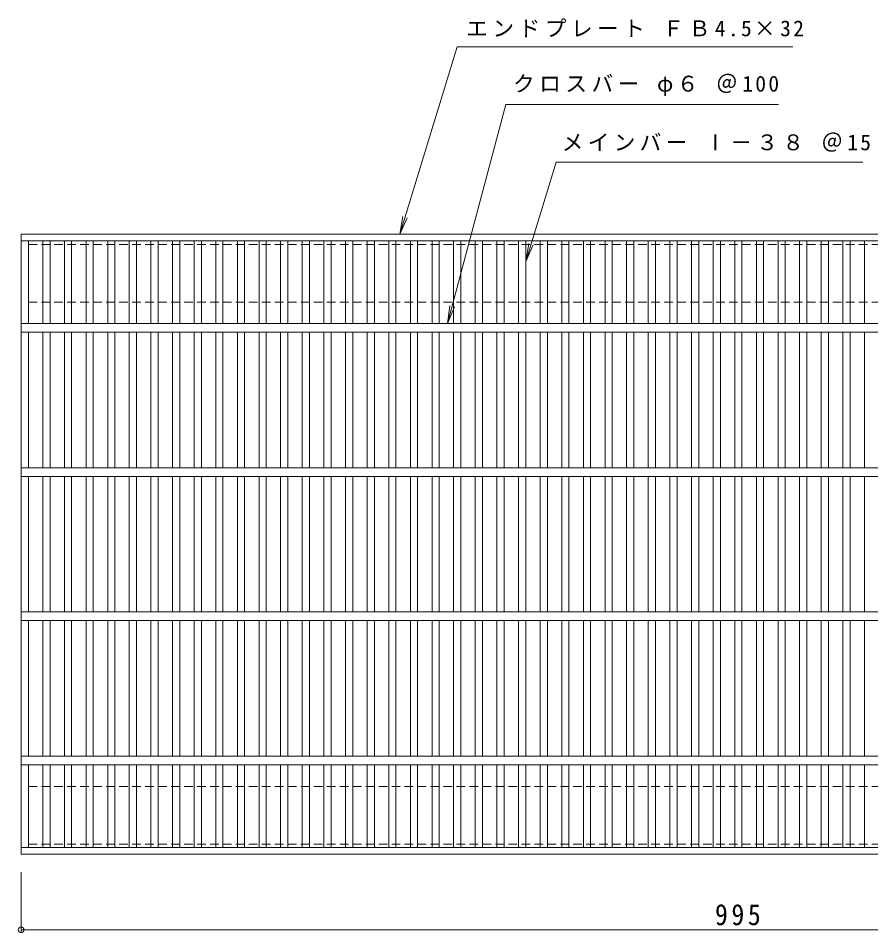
# Model space of a CAD drawing. Units: millimetres at full size, sheet at 1:5; details may follow other scales. Extents: x -728 to 866, y -687 to 595.
# Drawn here: x -728 to -136, y -39 to 595 of the extents above; entities that cross this region are included whole.
import ezdxf

# ---------------------------------------------------------------- set-up
doc = ezdxf.new("R2010")
doc.units = ezdxf.units.MM
doc.header["$LTSCALE"] = 5
doc.header["$PDMODE"] = 32
doc.header["$PDSIZE"] = 4
doc.linetypes.add('DASHED1', pattern=[1.8, 1.2, -0.6])
for name, color, linetype, lineweight in [('A-1_ピット', 2, 'Continuous', 9), ('A-2_蓋', 3, 'Continuous', 9), ('A-4_寸法', 7, 'Continuous', 9), ('A-5_仕様文', 7, 'Continuous', 9)]:
    doc.layers.add(name, color=color, linetype=linetype, lineweight=lineweight)
doc.styles.add('ＭＳ ゴシック', font='')
doc.styles.get('ＭＳ ゴシック').set_extended_font_data('MS Gothic')

msp = doc.modelspace()

# ---------------------------------------------------------------- linework, layer by layer
at = {"layer": 'A-1_ピット', "linetype": 'DASHED1'}
for p, q in [((-720.676, 398.068), (-720.676, 438.068)), ((-720.676, 438.068), (264.324, 438.068)), ((-720.676, 62.067), (-720.676, 22.067)), ((-720.676, 22.067), (264.324, 22.067))]:
    msp.add_line(p, q, dxfattribs=at)
for points in [[(-720.676, 398.068), (264.324, 398.068), (264.324, 438.068)], [(-720.676, 62.067), (264.324, 62.067), (264.324, 22.067)]]:
    msp.add_lwpolyline(points, dxfattribs=at)
at = {"layer": 'A-2_蓋'}
for p, q in [((-725.676, 445.068), (269.324, 445.068)), ((-725.676, 15.067), (-725.676, 445.068)), ((-725.676, 440.567), (269.324, 440.567)), ((-720.675, 383.067), (-720.675, 440.567)), ((-710.675, 383.067), (-710.675, 440.567)), ((-705.675, 383.067), (-705.675, 440.567)), ((-695.675, 383.067), (-695.675, 440.567)), ((-690.675, 383.067), (-690.675, 440.567)), ((-680.675, 383.067), (-680.675, 440.567)), ((-675.675, 383.067), (-675.675, 440.567)), ((-665.675, 383.067), (-665.675, 440.567)), ((-660.675, 383.067), (-660.675, 440.567)), ((-650.675, 383.067), (-650.675, 440.567)), ((-645.675, 383.067), (-645.675, 440.567)), ((-635.675, 383.067), (-635.675, 440.567)), ((-630.675, 383.067), (-630.675, 440.567)), ((-620.675, 383.067), (-620.675, 440.567)), ((-615.675, 383.067), (-615.675, 440.567)), ((-605.675, 383.067), (-605.675, 440.567)), ((-600.676, 383.067), (-600.676, 440.567)), ((-590.675, 383.067), (-590.675, 440.567)), ((-585.676, 383.067), (-585.676, 440.567)), ((-575.675, 383.067), (-575.675, 440.567)), ((-570.676, 383.067), (-570.676, 440.567)), ((-560.675, 383.067), (-560.675, 440.567)), ((-555.676, 383.067), (-555.676, 440.567)), ((-545.675, 383.067), (-545.675, 440.567)), ((-540.676, 383.067), (-540.676, 440.567)), ((-530.675, 383.067), (-530.675, 440.567)), ((-525.676, 383.067), (-525.676, 440.567)), ((-515.675, 383.067), (-515.675, 440.567)), ((-510.676, 383.067), (-510.676, 440.567)), ((-500.675, 383.067), (-500.675, 440.567)), ((-495.676, 383.067), (-495.676, 440.567)), ((-485.675, 383.067), (-485.675, 440.567)), ((-480.676, 383.067), (-480.676, 440.567)), ((-470.675, 383.067), (-470.675, 440.567)), ((-465.676, 383.067), (-465.676, 440.567)), ((-455.675, 383.067), (-455.675, 440.567)), ((-450.676, 383.067), (-450.676, 440.567)), ((-440.675, 383.067), (-440.675, 440.567)), ((-435.676, 383.067), (-435.676, 440.567)), ((-425.675, 383.067), (-425.675, 440.567)), ((-420.676, 383.067), (-420.676, 440.567)), ((-410.675, 383.067), (-410.675, 440.567)), ((-405.676, 383.067), (-405.676, 440.567)), ((-395.675, 383.067), (-395.675, 440.567)), ((-390.676, 383.067), (-390.676, 440.567)), ((-380.675, 383.067), (-380.675, 440.567)), ((-375.676, 383.067), (-375.676, 440.567)), ((-365.675, 383.067), (-365.675, 440.567)), ((-360.676, 383.067), (-360.676, 440.567)), ((-350.675, 383.067), (-350.675, 440.567)), ((-345.676, 383.067), (-345.676, 440.567)), ((-335.676, 383.067), (-335.676, 440.567)), ((-330.676, 383.067), (-330.676, 440.567)), ((-320.676, 383.067), (-320.676, 440.567)), ((-315.676, 383.067), (-315.676, 440.567)), ((-305.676, 383.067), (-305.676, 440.567)), ((-300.676, 383.067), (-300.676, 440.567)), ((-290.676, 383.067), (-290.676, 440.567)), ((-285.676, 383.067), (-285.676, 440.567)), ((-275.676, 383.067), (-275.676, 440.567)), ((-270.676, 383.067), (-270.676, 440.567)), ((-260.676, 383.067), (-260.676, 440.567)), ((-255.676, 383.067), (-255.676, 440.567)), ((-245.676, 383.067), (-245.676, 440.567)), ((-240.676, 383.067), (-240.676, 440.567)), ((-230.676, 383.067), (-230.676, 440.567)), ((-225.676, 383.067), (-225.676, 440.567)), ((-215.676, 383.067), (-215.676, 440.567)), ((-210.676, 383.067), (-210.676, 440.567)), ((-200.676, 383.067), (-200.676, 440.567)), ((-195.676, 383.067), (-195.676, 440.567)), ((-185.676, 383.067), (-185.676, 440.567)), ((-180.676, 383.067), (-180.676, 440.567)), ((-170.676, 383.067), (-170.676, 440.567)), ((-165.676, 383.067), (-165.676, 440.567)), ((-155.676, 383.067), (-155.676, 440.567)), ((-150.676, 383.067), (-150.676, 440.567)), ((-140.676, 383.067), (-140.676, 440.567)), ((269.324, 383.067), (-725.676, 383.067)), ((269.324, 377.067), (-725.676, 377.067)), ((-720.675, 283.067), (-720.675, 377.067)), ((-710.675, 283.067), (-710.675, 377.067)), ((-705.675, 283.067), (-705.675, 377.067)), ((-695.675, 283.067), (-695.675, 377.067)), ((-690.675, 283.067), (-690.675, 377.067)), ((-680.675, 283.067), (-680.675, 377.067)), ((-675.675, 283.067), (-675.675, 377.067)), ((-665.675, 283.067), (-665.675, 377.067)), ((-660.675, 283.067), (-660.675, 377.067)), ((-650.675, 283.067), (-650.675, 377.067)), ((-645.675, 283.067), (-645.675, 377.067)), ((-635.675, 283.067), (-635.675, 377.067)), ((-630.675, 283.067), (-630.675, 377.067)), ((-620.675, 283.067), (-620.675, 377.067)), ((-615.675, 283.067), (-615.675, 377.067)), ((-605.675, 283.067), (-605.675, 377.067)), ((-600.676, 283.067), (-600.676, 377.067)), ((-590.675, 283.067), (-590.675, 377.067)), ((-585.676, 283.067), (-585.676, 377.067)), ((-575.675, 283.067), (-575.675, 377.067)), ((-570.676, 283.067), (-570.676, 377.067)), ((-560.675, 283.067), (-560.675, 377.067)), ((-555.676, 283.067), (-555.676, 377.067)), ((-545.675, 283.067), (-545.675, 377.067)), ((-540.676, 283.067), (-540.676, 377.067)), ((-530.675, 283.067), (-530.675, 377.067)), ((-525.676, 283.067), (-525.676, 377.067)), ((-515.675, 283.067), (-515.675, 377.067)), ((-510.676, 283.067), (-510.676, 377.067)), ((-500.675, 283.067), (-500.675, 377.067)), ((-495.676, 283.067), (-495.676, 377.067)), ((-485.675, 283.067), (-485.675, 377.067)), ((-480.676, 283.067), (-480.676, 377.067)), ((-470.675, 283.067), (-470.675, 377.067)), ((-465.676, 283.067), (-465.676, 377.067)), ((-455.675, 283.067), (-455.675, 377.067)), ((-450.676, 283.067), (-450.676, 377.067)), ((-440.675, 283.067), (-440.675, 377.067)), ((-435.676, 283.067), (-435.676, 377.067)), ((-425.675, 283.067), (-425.675, 377.067)), ((-420.676, 283.067), (-420.676, 377.067)), ((-410.675, 283.067), (-410.675, 377.067)), ((-405.676, 283.067), (-405.676, 377.067)), ((-395.675, 283.067), (-395.675, 377.067)), ((-390.676, 283.067), (-390.676, 377.067)), ((-380.675, 283.067), (-380.675, 377.067)), ((-375.676, 283.067), (-375.676, 377.067)), ((-365.675, 283.067), (-365.675, 377.067)), ((-360.676, 283.067), (-360.676, 377.067)), ((-350.675, 283.067), (-350.675, 377.067)), ((-345.676, 283.067), (-345.676, 377.067)), ((-335.676, 283.067), (-335.676, 377.067)), ((-330.676, 283.067), (-330.676, 377.067)), ((-320.676, 283.067), (-320.676, 377.067)), ((-315.676, 283.067), (-315.676, 377.067)), ((-305.676, 283.067), (-305.676, 377.067)), ((-300.676, 283.067), (-300.676, 377.067)), ((-290.676, 283.067), (-290.676, 377.067)), ((-285.676, 283.067), (-285.676, 377.067)), ((-275.676, 283.067), (-275.676, 377.067)), ((-270.676, 283.067), (-270.676, 377.067)), ((-260.676, 283.067), (-260.676, 377.067)), ((-255.676, 283.067), (-255.676, 377.067)), ((-245.676, 283.067), (-245.676, 377.067)), ((-240.676, 283.067), (-240.676, 377.067)), ((-230.676, 283.067), (-230.676, 377.067)), ((-225.676, 283.067), (-225.676, 377.067)), ((-215.676, 283.067), (-215.676, 377.067)), ((-210.676, 283.067), (-210.676, 377.067)), ((-200.676, 283.067), (-200.676, 377.067)), ((-195.676, 283.067), (-195.676, 377.067)), ((-185.676, 283.067), (-185.676, 377.067)), ((-180.676, 283.067), (-180.676, 377.067)), ((-170.676, 283.067), (-170.676, 377.067)), ((-165.676, 283.067), (-165.676, 377.067)), ((-155.676, 283.067), (-155.676, 377.067)), ((-150.676, 283.067), (-150.676, 377.067)), ((-140.676, 283.067), (-140.676, 377.067)), ((269.324, 283.067), (-725.676, 283.067)), ((269.324, 277.067), (-725.676, 277.067)), ((-720.675, 183.067), (-720.675, 277.067)), ((-710.675, 183.067), (-710.675, 277.067)), ((-705.675, 183.067), (-705.675, 277.067)), ((-695.675, 183.067), (-695.675, 277.067)), ((-690.675, 183.067), (-690.675, 277.067)), ((-680.675, 183.067), (-680.675, 277.067)), ((-675.675, 183.067), (-675.675, 277.067)), ((-665.675, 183.067), (-665.675, 277.067)), ((-660.675, 183.067), (-660.675, 277.067)), ((-650.675, 183.067), (-650.675, 277.067)), ((-645.675, 183.067), (-645.675, 277.067)), ((-635.675, 183.067), (-635.675, 277.067)), ((-630.675, 183.067), (-630.675, 277.067)), ((-620.675, 183.067), (-620.675, 277.067)), ((-615.675, 183.067), (-615.675, 277.067)), ((-605.675, 183.067), (-605.675, 277.067)), ((-600.676, 183.067), (-600.676, 277.067)), ((-590.675, 183.067), (-590.675, 277.067)), ((-585.676, 183.067), (-585.676, 277.067)), ((-575.675, 183.067), (-575.675, 277.067)), ((-570.676, 183.067), (-570.676, 277.067)), ((-560.675, 183.067), (-560.675, 277.067)), ((-555.676, 183.067), (-555.676, 277.067)), ((-545.675, 183.067), (-545.675, 277.067)), ((-540.676, 183.067), (-540.676, 277.067)), ((-530.675, 183.067), (-530.675, 277.067)), ((-525.676, 183.067), (-525.676, 277.067)), ((-515.675, 183.067), (-515.675, 277.067)), ((-510.676, 183.067), (-510.676, 277.067)), ((-500.675, 183.067), (-500.675, 277.067)), ((-495.676, 183.067), (-495.676, 277.067)), ((-485.675, 183.067), (-485.675, 277.067)), ((-480.676, 183.067), (-480.676, 277.067)), ((-470.675, 183.067), (-470.675, 277.067)), ((-465.676, 183.067), (-465.676, 277.067)), ((-455.675, 183.067), (-455.675, 277.067)), ((-450.676, 183.067), (-450.676, 277.067)), ((-440.675, 183.067), (-440.675, 277.067)), ((-435.676, 183.067), (-435.676, 277.067)), ((-425.675, 183.067), (-425.675, 277.067)), ((-420.676, 183.067), (-420.676, 277.067)), ((-410.675, 183.067), (-410.675, 277.067)), ((-405.676, 183.067), (-405.676, 277.067)), ((-395.675, 183.067), (-395.675, 277.067)), ((-390.676, 183.067), (-390.676, 277.067)), ((-380.675, 183.067), (-380.675, 277.067)), ((-375.676, 183.067), (-375.676, 277.067)), ((-365.675, 183.067), (-365.675, 277.067)), ((-360.676, 183.067), (-360.676, 277.067)), ((-350.675, 183.067), (-350.675, 277.067)), ((-345.676, 183.067), (-345.676, 277.067)), ((-335.676, 183.067), (-335.676, 277.067)), ((-330.676, 183.067), (-330.676, 277.067)), ((-320.676, 183.067), (-320.676, 277.067)), ((-315.676, 183.067), (-315.676, 277.067)), ((-305.676, 183.067), (-305.676, 277.067)), ((-300.676, 183.067), (-300.676, 277.067)), ((-290.676, 183.067), (-290.676, 277.067)), ((-285.676, 183.067), (-285.676, 277.067)), ((-275.676, 183.067), (-275.676, 277.067)), ((-270.676, 183.067), (-270.676, 277.067)), ((-260.676, 183.067), (-260.676, 277.067)), ((-255.676, 183.067), (-255.676, 277.067)), ((-245.676, 183.067), (-245.676, 277.067)), ((-240.676, 183.067), (-240.676, 277.067)), ((-230.676, 183.067), (-230.676, 277.067)), ((-225.676, 183.067), (-225.676, 277.067)), ((-215.676, 183.067), (-215.676, 277.067)), ((-210.676, 183.067), (-210.676, 277.067)), ((-200.676, 183.067), (-200.676, 277.067)), ((-195.676, 183.067), (-195.676, 277.067)), ((-185.676, 183.067), (-185.676, 277.067)), ((-180.676, 183.067), (-180.676, 277.067)), ((-170.676, 183.067), (-170.676, 277.067)), ((-165.676, 183.067), (-165.676, 277.067)), ((-155.676, 183.067), (-155.676, 277.067)), ((-150.676, 183.067), (-150.676, 277.067)), ((-140.676, 183.067), (-140.676, 277.067)), ((269.324, 183.067), (-725.676, 183.067)), ((269.324, 177.067), (-725.676, 177.067)), ((-720.675, 83.067), (-720.675, 177.067)), ((-710.675, 83.067), (-710.675, 177.067)), ((-705.675, 83.067), (-705.675, 177.067)), ((-695.675, 83.067), (-695.675, 177.067)), ((-690.675, 83.067), (-690.675, 177.067)), ((-680.675, 83.067), (-680.675, 177.067)), ((-675.675, 83.067), (-675.675, 177.067)), ((-665.675, 83.067), (-665.675, 177.067)), ((-660.675, 83.067), (-660.675, 177.067)), ((-650.675, 83.067), (-650.675, 177.067)), ((-645.675, 83.067), (-645.675, 177.067)), ((-635.675, 83.067), (-635.675, 177.067)), ((-630.675, 83.067), (-630.675, 177.067)), ((-620.675, 83.067), (-620.675, 177.067)), ((-615.675, 83.067), (-615.675, 177.067)), ((-605.675, 83.067), (-605.675, 177.067)), ((-600.676, 83.067), (-600.676, 177.067)), ((-590.675, 83.067), (-590.675, 177.067)), ((-585.676, 83.067), (-585.676, 177.067)), ((-575.675, 83.067), (-575.675, 177.067)), ((-570.676, 83.067), (-570.676, 177.067)), ((-560.675, 83.067), (-560.675, 177.067)), ((-555.676, 83.067), (-555.676, 177.067)), ((-545.675, 83.067), (-545.675, 177.067)), ((-540.676, 83.067), (-540.676, 177.067)), ((-530.675, 83.067), (-530.675, 177.067)), ((-525.676, 83.067), (-525.676, 177.067)), ((-515.675, 83.067), (-515.675, 177.067)), ((-510.676, 83.067), (-510.676, 177.067)), ((-500.675, 83.067), (-500.675, 177.067)), ((-495.676, 83.067), (-495.676, 177.067)), ((-485.675, 83.067), (-485.675, 177.067)), ((-480.676, 83.067), (-480.676, 177.067)), ((-470.675, 83.067), (-470.675, 177.067)), ((-465.676, 83.067), (-465.676, 177.067)), ((-455.675, 83.067), (-455.675, 177.067)), ((-450.676, 83.067), (-450.676, 177.067)), ((-440.675, 83.067), (-440.675, 177.067)), ((-435.676, 83.067), (-435.676, 177.067)), ((-425.675, 83.067), (-425.675, 177.067)), ((-420.676, 83.067), (-420.676, 177.067)), ((-410.675, 83.067), (-410.675, 177.067)), ((-405.676, 83.067), (-405.676, 177.067)), ((-395.675, 83.067), (-395.675, 177.067)), ((-390.676, 83.067), (-390.676, 177.067)), ((-380.675, 83.067), (-380.675, 177.067)), ((-375.676, 83.067), (-375.676, 177.067)), ((-365.675, 83.067), (-365.675, 177.067)), ((-360.676, 83.067), (-360.676, 177.067)), ((-350.675, 83.067), (-350.675, 177.067)), ((-345.676, 83.067), (-345.676, 177.067)), ((-335.676, 83.067), (-335.676, 177.067)), ((-330.676, 83.067), (-330.676, 177.067)), ((-320.676, 83.067), (-320.676, 177.067)), ((-315.676, 83.067), (-315.676, 177.067)), ((-305.676, 83.067), (-305.676, 177.067)), ((-300.676, 83.067), (-300.676, 177.067)), ((-290.676, 83.067), (-290.676, 177.067)), ((-285.676, 83.067), (-285.676, 177.067)), ((-275.676, 83.067), (-275.676, 177.067)), ((-270.676, 83.067), (-270.676, 177.067)), ((-260.676, 83.067), (-260.676, 177.067)), ((-255.676, 83.067), (-255.676, 177.067)), ((-245.676, 83.067), (-245.676, 177.067)), ((-240.676, 83.067), (-240.676, 177.067)), ((-230.676, 83.067), (-230.676, 177.067)), ((-225.676, 83.067), (-225.676, 177.067)), ((-215.676, 83.067), (-215.676, 177.067)), ((-210.676, 83.067), (-210.676, 177.067)), ((-200.676, 83.067), (-200.676, 177.067)), ((-195.676, 83.067), (-195.676, 177.067)), ((-185.676, 83.067), (-185.676, 177.067)), ((-180.676, 83.067), (-180.676, 177.067)), ((-170.676, 83.067), (-170.676, 177.067)), ((-165.676, 83.067), (-165.676, 177.067)), ((-155.676, 83.067), (-155.676, 177.067)), ((-150.676, 83.067), (-150.676, 177.067)), ((-140.676, 83.067), (-140.676, 177.067)), ((269.324, 83.067), (-725.676, 83.067)), ((269.324, 77.068), (-725.676, 77.068)), ((-720.675, 19.567), (-720.675, 77.068)), ((-710.675, 19.567), (-710.675, 77.068)), ((-705.675, 19.567), (-705.675, 77.068)), ((-695.675, 19.567), (-695.675, 77.068)), ((-690.675, 19.567), (-690.675, 77.068)), ((-680.675, 19.567), (-680.675, 77.068)), ((-675.675, 19.567), (-675.675, 77.068)), ((-665.675, 19.567), (-665.675, 77.068)), ((-660.675, 19.567), (-660.675, 77.068)), ((-650.675, 19.567), (-650.675, 77.068)), ((-645.675, 19.567), (-645.675, 77.068)), ((-635.675, 19.567), (-635.675, 77.068)), ((-630.675, 19.567), (-630.675, 77.068)), ((-620.675, 19.567), (-620.675, 77.068)), ((-615.675, 19.567), (-615.675, 77.068)), ((-605.675, 19.567), (-605.675, 77.068)), ((-600.676, 19.567), (-600.676, 77.068)), ((-590.675, 19.567), (-590.675, 77.068)), ((-585.676, 19.567), (-585.676, 77.068)), ((-575.675, 19.567), (-575.675, 77.068)), ((-570.676, 19.567), (-570.676, 77.068)), ((-560.675, 19.567), (-560.675, 77.068)), ((-555.676, 19.567), (-555.676, 77.068)), ((-545.675, 19.567), (-545.675, 77.068)), ((-540.676, 19.567), (-540.676, 77.068)), ((-530.675, 19.567), (-530.675, 77.068)), ((-525.676, 19.567), (-525.676, 77.068)), ((-515.675, 19.567), (-515.675, 77.068)), ((-510.676, 19.567), (-510.676, 77.068)), ((-500.675, 19.567), (-500.675, 77.068)), ((-495.676, 19.567), (-495.676, 77.068)), ((-485.675, 19.567), (-485.675, 77.068)), ((-480.676, 19.567), (-480.676, 77.068)), ((-470.675, 19.567), (-470.675, 77.068)), ((-465.676, 19.567), (-465.676, 77.068)), ((-455.675, 19.567), (-455.675, 77.068)), ((-450.676, 19.567), (-450.676, 77.068)), ((-440.675, 19.567), (-440.675, 77.068)), ((-435.676, 19.567), (-435.676, 77.068)), ((-425.675, 19.567), (-425.675, 77.068)), ((-420.676, 19.567), (-420.676, 77.068)), ((-410.675, 19.567), (-410.675, 77.068)), ((-405.676, 19.567), (-405.676, 77.068)), ((-395.675, 19.567), (-395.675, 77.068)), ((-390.676, 19.567), (-390.676, 77.068)), ((-380.675, 19.567), (-380.675, 77.068)), ((-375.676, 19.567), (-375.676, 77.068)), ((-365.675, 19.567), (-365.675, 77.068)), ((-360.676, 19.567), (-360.676, 77.068)), ((-350.675, 19.567), (-350.675, 77.068)), ((-345.676, 19.567), (-345.676, 77.068)), ((-335.676, 19.567), (-335.676, 77.068)), ((-330.676, 19.567), (-330.676, 77.068)), ((-320.676, 19.567), (-320.676, 77.068)), ((-315.676, 19.567), (-315.676, 77.068)), ((-305.676, 19.567), (-305.676, 77.068)), ((-300.676, 19.567), (-300.676, 77.068)), ((-290.676, 19.567), (-290.676, 77.068)), ((-285.676, 19.567), (-285.676, 77.068)), ((-275.676, 19.567), (-275.676, 77.068)), ((-270.676, 19.567), (-270.676, 77.068)), ((-260.676, 19.567), (-260.676, 77.068)), ((-255.676, 19.567), (-255.676, 77.068)), ((-245.676, 19.567), (-245.676, 77.068)), ((-240.676, 19.567), (-240.676, 77.068)), ((-230.676, 19.567), (-230.676, 77.068)), ((-225.676, 19.567), (-225.676, 77.068)), ((-215.676, 19.567), (-215.676, 77.068)), ((-210.676, 19.567), (-210.676, 77.068)), ((-200.676, 19.567), (-200.676, 77.068)), ((-195.676, 19.567), (-195.676, 77.068)), ((-185.676, 19.567), (-185.676, 77.068)), ((-180.676, 19.567), (-180.676, 77.068)), ((-170.676, 19.567), (-170.676, 77.068)), ((-165.676, 19.567), (-165.676, 77.068)), ((-155.676, 19.567), (-155.676, 77.068)), ((-150.676, 19.567), (-150.676, 77.068)), ((-140.676, 19.567), (-140.676, 77.068)), ((269.324, 19.567), (-725.676, 19.567)), ((269.324, 15.067), (-725.676, 15.067))]:
    msp.add_line(p, q, dxfattribs=at)
at = {"layer": 'A-4_寸法'}
for p, q in [((-725.676, 2.567), (-725.676, -38.933)), ((-725.676, -37.433), (269.324, -37.433))]:
    msp.add_line(p, q, dxfattribs=at)
msp.add_point((-725.676, -37.433), dxfattribs=at)
at = {"layer": 'A-5_仕様文'}
for p, q in [((-423.262, 575.068), (-190.426, 575.068)), ((-389.446, 535.068), (-429.839, 383.067)), ((-389.446, 535.068), (-200.411, 535.068)), ((-354.618, 495.068), (-141.91, 495.068)), ((-463.043, 445.068), (-457.856, 456.441)), ((-375.676, 426.254), (-370.489, 437.627)), ((-429.839, 383.067), (-428.233, 395.464)), ((-429.839, 383.067), (-425.08, 394.626))]:
    msp.add_line(p, q, dxfattribs=at)
for points in [[(-423.262, 575.068), (-463.043, 445.068), (-460.977, 457.396)], [(-354.618, 495.068), (-375.676, 426.254), (-373.609, 438.582)]]:
    msp.add_lwpolyline(points, dxfattribs=at)

# ---------------------------------------------------------------- texts
at = {"layer": 'A-4_寸法', "color": 2, "insert": (-244.426, -34.433), "char_height": 14.66, "attachment_point": 7, "style": 'ＭＳ ゴシック'}
msp.add_mtext('\\T1.27;\\W0.9;995', dxfattribs=at)
at = {"layer": 'A-5_仕様文', "char_height": 11, "attachment_point": 7, "style": 'ＭＳ ゴシック'}
for s, insert in [('\\T1.21;エンドプレート\\~ＦＢ4.5×32', (-416.952, 581.781)), ('\\T1.21;クロスバー\\~φ６\\~＠100', (-384.47, 541.057)), ('\\T1.2;メインバー\\~Ⅰ－３８\\~＠15', (-350.66, 502.303))]:
    msp.add_mtext(s, dxfattribs=dict(at, insert=insert))

doc.saveas('drawing.dxf')
